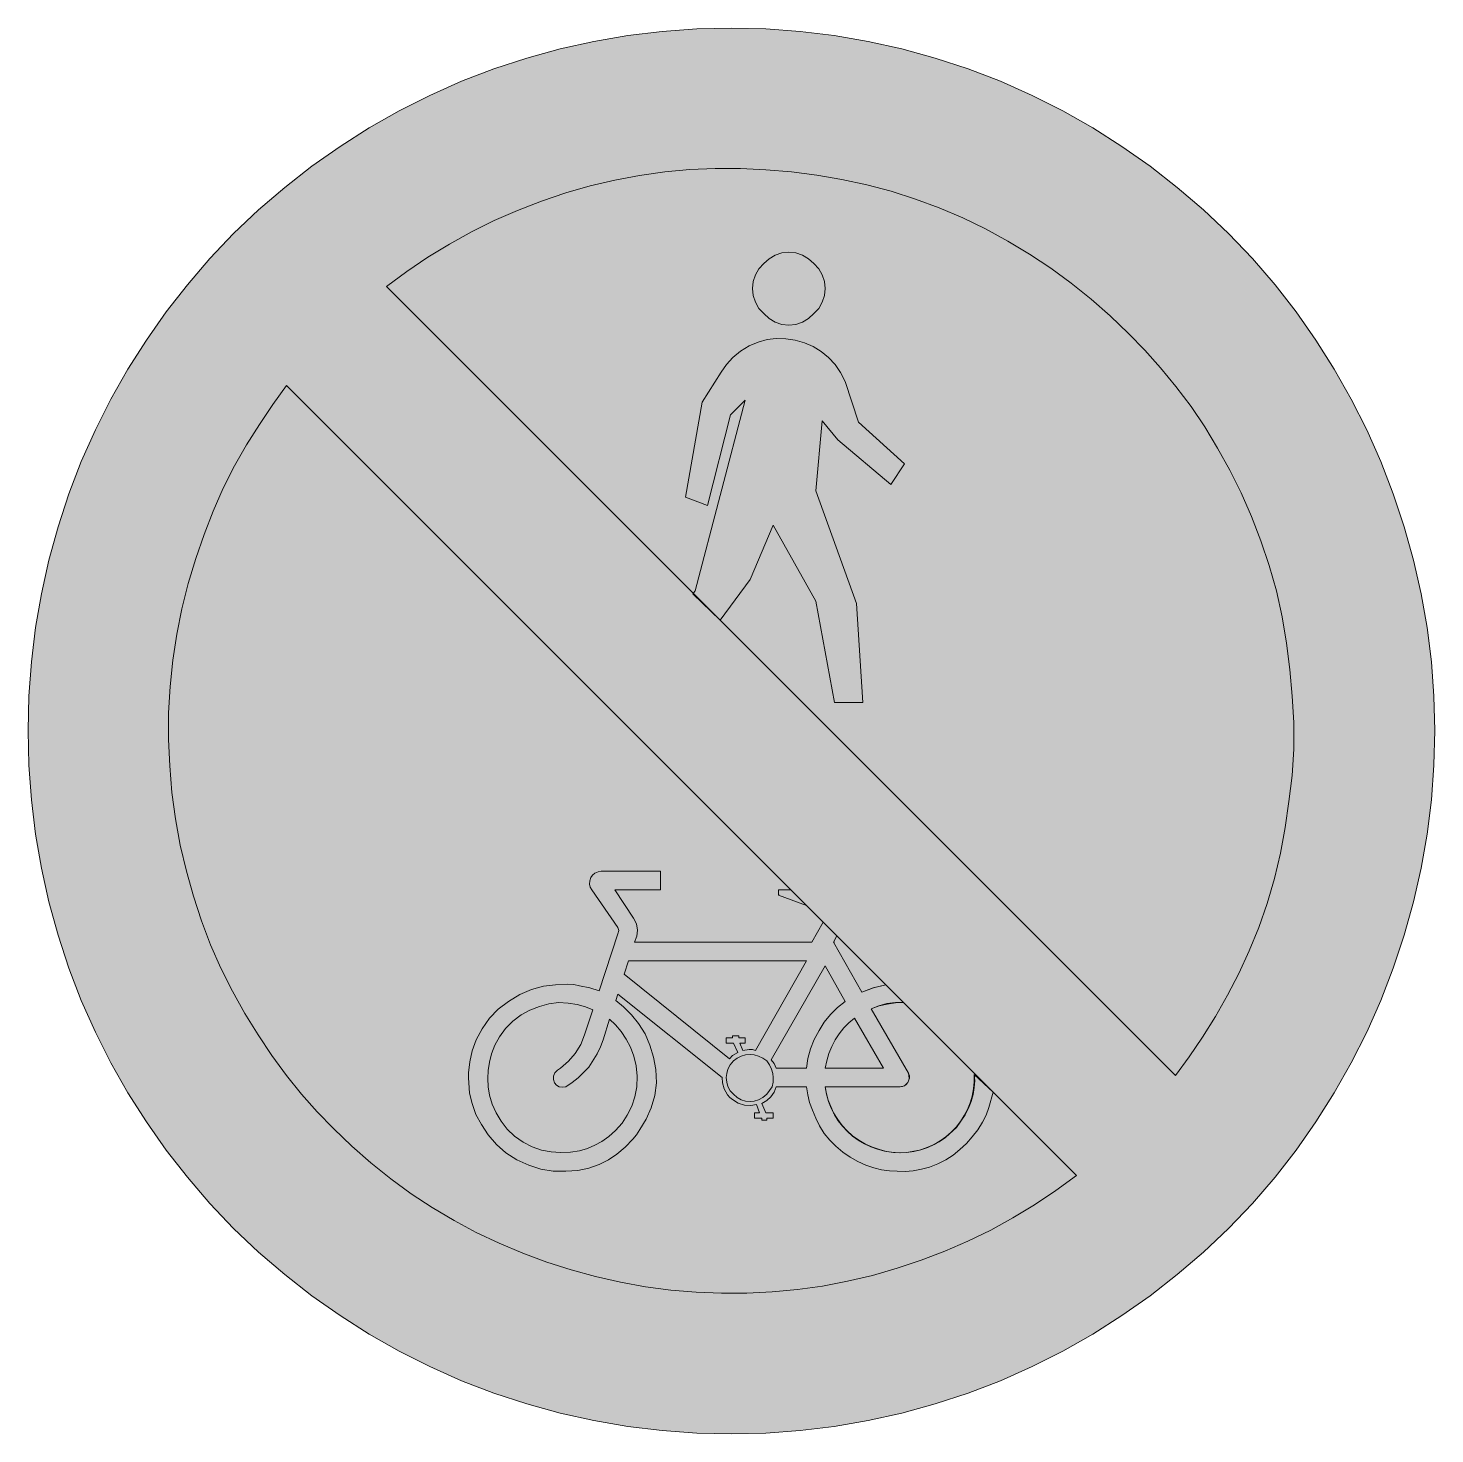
# Model space of a CAD drawing. Header units: metres. Extents: x 163 to 406, y 15 to 257.
import ezdxf

# ---------------------------------------------------------------- set-up
doc = ezdxf.new("R2010")
doc.units = ezdxf.units.M
for name, color, linetype, true_color in [('FILL_BLACK_000000', 7, 'Continuous', 0x000000), ('FILL_RED_FF0000', 7, 'Continuous', 0xff0000), ('FILL_WHITE_FFFFFF', 7, 'Continuous', 0xffffff), ('STROKE_RED_FF0000', 7, 'Continuous', 0xff0000)]:
    doc.layers.add(name, color=color, linetype=linetype, true_color=true_color)

msp = doc.modelspace()

# ---------------------------------------------------------------- hatches: boundary and pattern name
at = {"layer": 'FILL_BLACK_000000', "true_color": 0x000000}
h = msp.add_hatch(color=7, dxfattribs=at)
h.dxf.hatch_style = 1
h.paths.add_polyline_path([(301.01, 211.19), (300.62, 210.04), (300, 208.98), (299.16, 208.08), (298.26, 207.24), (297.2, 206.62), (296.05, 206.23), (294.84, 206.1), (293.63, 206.23), (292.48, 206.62), (291.42, 207.24), (290.52, 208.08), (289.68, 208.98), (289.06, 210.04), (288.67, 211.19), (288.54, 212.4), (288.67, 213.61), (289.06, 214.76), (289.68, 215.82), (290.52, 216.72), (291.42, 217.56), (292.48, 218.18), (293.63, 218.57), (294.84, 218.7), (296.05, 218.57), (297.2, 218.18), (298.26, 217.56), (299.16, 216.72), (300, 215.82), (300.62, 214.76), (301.01, 213.61), (301.14, 212.4), (301.01, 211.19)])
h = msp.add_hatch(color=7, dxfattribs=at)
h.dxf.hatch_style = 1
h.paths.add_polyline_path([(306.9, 189.36), (314.82, 182.16), (312.48, 178.56), (303.3, 186.3), (300.6, 189.54), (299.52, 177.48), (306.54, 158.04), (307.62, 140.94), (302.76, 140.94), (299.52, 158.4), (292.14, 171.54), (288.18, 162.18), (282.96, 155.16), (278.28, 159.66), (278.64, 160.2), (287.28, 193.14), (284.76, 190.62), (280.8, 174.96), (277.02, 176.4), (279.9, 192.78), (283.14, 198), (284.05, 199.31), (285.16, 200.52), (286.48, 201.59), (288, 202.5), (289.52, 203.18), (291.08, 203.6), (292.68, 203.79), (294.3, 203.76), (295.96, 203.52), (297.55, 203.06), (299.05, 202.41), (300.44, 201.56), (301.71, 200.52), (302.83, 199.31), (303.79, 197.92), (304.56, 196.38), (306.9, 189.36)])
h = msp.add_hatch(color=7, dxfattribs=at)
h.dxf.hatch_style = 1
h.paths.add_polyline_path([(268.6, 100.54), (268.2, 99.54), (298.8, 99.54), (300.78, 102.96), (303.12, 100.62), (302.58, 99.54), (307.44, 90.9), (309.42, 91.62), (311.58, 92.16), (314.64, 89.1), (313.27, 89.08), (311.76, 88.92), (310.41, 88.54), (309.06, 88.02), (315.54, 76.86), (315.65, 76.05), (315.57, 75.65), (315.36, 75.24), (315.09, 74.9), (314.82, 74.7), (314.1, 74.52), (301.14, 74.52), (301.34, 73.34), (301.66, 72.2), (302.58, 70.02), (303.29, 68.87), (304.06, 67.84), (304.91, 66.91), (305.82, 66.06), (306.93, 65.29), (308.09, 64.62), (309.29, 64.09), (310.5, 63.72), (311.71, 63.38), (312.91, 63.18), (314.07, 63.11), (315.18, 63.18), (317.43, 63.61), (318.57, 63.96), (319.68, 64.44), (320.83, 65.04), (321.88, 65.77), (323.82, 67.5), (325.28, 69.68), (325.87, 70.82), (326.34, 72), (326.68, 73.21), (326.88, 74.41), (326.95, 75.57), (326.88, 76.68), (330.12, 73.62), (329.42, 70.94), (328.93, 69.65), (328.32, 68.4), (327.47, 67.09), (326.54, 65.86), (325.51, 64.73), (324.36, 63.72), (323.22, 62.74), (321.95, 61.92), (320.59, 61.24), (319.14, 60.66), (317.76, 60.29), (316.35, 60.03), (314.94, 59.9), (313.56, 59.94), (312.21, 60.01), (310.86, 60.21), (309.51, 60.55), (308.16, 61.02), (306.74, 61.63), (305.41, 62.37), (304.16, 63.25), (302.94, 64.26), (301.9, 65.3), (300.96, 66.49), (300.16, 67.78), (299.52, 69.12), (298.91, 70.47), (298.44, 71.82), (298.1, 73.17), (297.9, 74.52), (292.68, 74.52), (292.31, 73.61), (291.76, 72.81), (291.03, 72.14), (290.16, 71.64), (290.88, 70.02), (292.14, 70.02), (292.14, 69.12), (291.06, 69.12), (291.06, 68.76), (290.16, 68.76), (290.16, 69.12), (288.9, 69.12), (288.9, 70.02), (289.8, 70.02), (289.26, 71.46), (288.26, 71.3), (287.19, 71.37), (286.12, 71.71), (285.12, 72.36), (284.64, 72.69), (284.26, 73.13), (283.68, 74.16), (283.36, 75.22), (283.32, 76.14), (265.32, 90.54), (264.96, 89.46), (266.31, 88.34), (267.66, 86.94), (268.9, 85.46), (270, 83.7), (270.84, 81.75), (271.46, 79.67), (271.85, 77.5), (271.98, 75.24), (271.68, 73.01), (271.08, 70.92), (270.21, 68.96), (269.1, 67.14), (268.53, 66.26), (267.91, 65.48), (266.58, 64.08), (265.14, 62.87), (263.7, 61.92), (262.06, 61.13), (260.28, 60.48), (258.37, 60.08), (256.32, 59.94), (254.16, 59.97), (252.02, 60.32), (249.92, 60.98), (247.86, 61.92), (245.97, 63.13), (244.33, 64.58), (242.92, 66.22), (241.74, 68.04), (240.79, 69.77), (240.12, 71.64), (239.71, 73.44), (239.58, 75.24), (239.51, 76.08), (239.53, 76.97), (239.76, 78.84), (240.16, 80.73), (240.84, 82.62), (241.89, 84.57), (243.16, 86.36), (244.66, 87.94), (246.42, 89.28), (248.37, 90.46), (250.4, 91.33), (252.47, 91.89), (254.52, 92.16), (256.66, 92.27), (257.68, 92.19), (258.66, 91.98), (260.44, 91.6), (262.08, 91.08), (265.32, 100.98), (265.5, 101.52), (265.32, 102.06), (260.82, 108.54), (260.51, 109), (260.39, 109.55), (260.44, 110.13), (260.64, 110.7), (260.93, 111.06), (261.36, 111.42), (261.9, 111.67), (262.44, 111.78), (272.7, 111.78), (272.7, 108.54), (264.78, 108.54), (268.02, 103.68), (268.53, 102.68), (268.72, 101.61), (268.6, 100.54)])
h.paths.add_polyline_path([(299.22, 82.7), (300.06, 84.24), (300.97, 85.69), (302.04, 87.03), (303.25, 88.24), (304.56, 89.28), (301.14, 95.4), (291.78, 79.2), (292.3, 78.55), (292.68, 77.76), (297.9, 77.76), (298.14, 79.41), (298.57, 81.07), (299.22, 82.7)], flags=16)
h.paths.add_polyline_path([(303.54, 83.7), (302.85, 82.62), (302.26, 81.47), (301.78, 80.27), (301.4, 79.03), (301.14, 77.76), (311.22, 77.76), (306.18, 86.4), (305.21, 85.6), (304.33, 84.7), (303.54, 83.7)], flags=16)
h.paths.add_polyline_path([(291.06, 79.02), (290.36, 79.49), (289.62, 79.83), (288.88, 80.03), (288.18, 80.1), (287.38, 80.03), (286.6, 79.83), (285.9, 79.49), (285.3, 79.02), (284.72, 78.32), (284.33, 77.58), (284.11, 76.84), (284.04, 76.14), (284.11, 75.34), (284.33, 74.57), (284.72, 73.86), (285.3, 73.26), (285.9, 72.68), (286.6, 72.29), (287.38, 72.07), (288.18, 72), (288.88, 72.07), (289.62, 72.29), (290.36, 72.68), (291.06, 73.26), (291.96, 74.52), (292.12, 75.33), (292.14, 76.14), (292.07, 76.84), (291.87, 77.58), (291.53, 78.32), (291.06, 79.02)], flags=16)
h.paths.add_polyline_path([(258.89, 81.84), (259.56, 83.52), (261, 87.84), (259.72, 88.34), (258.3, 88.74), (256.75, 89), (255.06, 89.1), (253.41, 88.86), (251.75, 88.43), (250.12, 87.78), (248.58, 86.94), (247.17, 85.87), (245.92, 84.6), (244.88, 83.19), (244.08, 81.72), (243.5, 80.24), (243.11, 78.77), (242.89, 77.34), (242.82, 75.96), (242.89, 74.55), (243.13, 73.06), (243.58, 71.53), (244.26, 70.02), (245.14, 68.57), (246.19, 67.23), (247.45, 66.02), (248.94, 64.98), (250.48, 64.17), (252.11, 63.61), (253.77, 63.28), (255.42, 63.18), (257.11, 63.25), (258.66, 63.47), (260.08, 63.86), (261.36, 64.44), (262.57, 65.08), (263.77, 65.93), (264.93, 66.97), (266.04, 68.22), (266.94, 69.63), (267.7, 71.17), (268.27, 72.8), (268.56, 74.52), (268.67, 76.37), (268.49, 78.14), (268.08, 79.81), (267.48, 81.36), (266.74, 82.78), (265.88, 84.06), (264.92, 85.21), (263.88, 86.22), (262.8, 82.62), (262.33, 81.41), (261.74, 80.21), (260.28, 77.94), (258.43, 76.1), (257.39, 75.26), (256.32, 74.52), (255.76, 74.46), (255.19, 74.54), (254.7, 74.8), (254.34, 75.24), (254.17, 75.81), (254.2, 76.39), (254.44, 76.94), (254.88, 77.4), (255.42, 77.76), (256.8, 78.94), (257.96, 80.3), (258.89, 81.84)], flags=16)
h.paths.add_polyline_path([(284.04, 82.98), (285.12, 82.98), (285.12, 83.34), (286.2, 83.34), (286.2, 82.98), (287.28, 82.98), (287.28, 82.08), (286.38, 82.08), (286.92, 80.82), (288, 81), (288.54, 80.98), (289.08, 80.82), (297.9, 96.3), (267.12, 96.3), (266.4, 93.96), (284.58, 79.38), (285.12, 79.92), (286.02, 80.46), (285.3, 82.08), (284.04, 82.08), (284.04, 82.98)], flags=16)
h = msp.add_hatch(color=7, dxfattribs=at)
h.dxf.hatch_style = 1
h.paths.add_polyline_path([(293.04, 108.54), (295.2, 108.54), (297.9, 105.84), (293.04, 107.64), (293.04, 108.54)])
at = {"layer": 'FILL_RED_FF0000', "true_color": 0xff0000}
h = msp.add_hatch(color=7, dxfattribs=at)
h.dxf.hatch_style = 1
h.paths.add_polyline_path([(406.29, 130.08), (405.84, 124.11), (405.09, 118.18), (404.06, 112.3), (402.73, 106.47), (401.12, 100.72), (399.24, 95.04), (397.08, 89.46), (394.66, 83.99), (391.99, 78.67), (389.07, 73.49), (385.9, 68.47), (382.48, 63.6), (378.83, 58.91), (374.93, 54.38), (370.8, 50.04), (366.46, 45.96), (361.93, 42.09), (357.24, 38.43), (352.37, 35.01), (347.35, 31.82), (342.17, 28.88), (336.85, 26.19), (331.38, 23.76), (325.8, 21.61), (320.12, 19.74), (314.38, 18.17), (308.57, 16.88), (302.7, 15.87), (296.8, 15.15), (290.88, 14.72), (284.94, 14.58), (278.94, 14.72), (272.97, 15.15), (267.04, 15.87), (261.16, 16.88), (255.33, 18.17), (249.58, 19.74), (243.9, 21.61), (238.32, 23.76), (232.85, 26.19), (227.53, 28.88), (222.35, 31.82), (217.33, 35.01), (212.46, 38.43), (207.77, 42.09), (203.24, 45.96), (198.9, 50.04), (194.82, 54.38), (190.95, 58.91), (187.29, 63.6), (183.87, 68.47), (180.68, 73.49), (177.74, 78.67), (175.05, 83.99), (172.62, 89.46), (170.47, 95.04), (168.6, 100.72), (167.03, 106.47), (165.74, 112.3), (164.73, 118.18), (164.01, 124.11), (163.58, 130.08), (163.44, 136.08), (163.58, 142.02), (164.01, 147.94), (164.73, 153.84), (165.74, 159.71), (167.03, 165.52), (168.6, 171.26), (170.47, 176.94), (172.62, 182.52), (175.05, 187.99), (177.74, 193.31), (180.68, 198.49), (183.87, 203.51), (187.29, 208.38), (190.95, 213.07), (194.82, 217.6), (198.9, 221.94), (203.24, 226.02), (207.77, 229.89), (212.46, 233.55), (217.33, 236.97), (222.35, 240.16), (227.53, 243.1), (232.85, 245.79), (238.32, 248.22), (243.9, 250.37), (249.58, 252.24), (255.33, 253.81), (261.16, 255.11), (267.04, 256.11), (272.97, 256.83), (278.94, 257.26), (284.94, 257.4), (290.88, 257.26), (296.8, 256.83), (302.7, 256.11), (308.57, 255.11), (314.38, 253.81), (320.12, 252.24), (325.8, 250.37), (331.38, 248.22), (336.85, 245.79), (342.17, 243.1), (347.35, 240.16), (352.37, 236.97), (357.24, 233.55), (361.93, 229.89), (366.46, 226.02), (370.8, 221.94), (374.93, 217.6), (378.83, 213.07), (382.48, 208.38), (385.9, 203.51), (389.07, 198.49), (391.99, 193.31), (394.66, 187.99), (397.08, 182.52), (399.24, 176.94), (401.12, 171.26), (402.73, 165.52), (404.06, 159.71), (405.09, 153.84), (405.84, 147.94), (406.29, 142.02), (406.44, 136.08), (406.29, 130.08)])
at = {"layer": 'FILL_WHITE_FFFFFF', "true_color": 0xffffff}
h = msp.add_hatch(color=7, dxfattribs=at)
h.dxf.hatch_style = 1
h.paths.add_polyline_path([(228.86, 215.38), (232.48, 217.82), (236.2, 220.1), (240.03, 222.21), (243.96, 224.15), (247.99, 225.92), (252.11, 227.53), (256.32, 228.96), (260.53, 230.15), (264.78, 231.15), (269.07, 231.95), (273.4, 232.56), (277.75, 232.96), (282.11, 233.16), (286.49, 233.15), (290.88, 232.92), (295.31, 232.56), (299.69, 232.01), (304.02, 231.27), (308.29, 230.33), (312.52, 229.21), (316.7, 227.88), (320.82, 226.36), (324.9, 224.64), (328.84, 222.73), (332.69, 220.63), (336.44, 218.37), (340.09, 215.93), (343.63, 213.34), (347.05, 210.59), (350.35, 207.7), (353.52, 204.66), (356.32, 201.75), (359.05, 198.7), (361.72, 195.47), (364.32, 192.06), (366.68, 188.51), (368.91, 184.86), (371, 181.07), (372.96, 177.12), (374.75, 173.03), (376.36, 168.86), (377.79, 164.59), (379.08, 160.2), (380.06, 155.71), (380.83, 151.18), (381.41, 146.61), (381.78, 142.02), (382.05, 137.43), (382.05, 132.86), (381.78, 128.33), (381.24, 123.84), (380.6, 119.31), (379.75, 114.89), (378.71, 110.53), (377.46, 106.2), (376.01, 102.05), (374.38, 98.01), (372.57, 94.1), (370.62, 90.36), (368.53, 86.65), (366.32, 83.09), (364.01, 79.7), (361.62, 76.5), (225.36, 212.76), (228.86, 215.38)])
h = msp.add_hatch(color=7, dxfattribs=at)
h.dxf.hatch_style = 1
h.paths.add_polyline_path([(340.96, 56.6), (337.3, 54.16), (333.55, 51.89), (329.72, 49.79), (325.79, 47.87), (321.79, 46.13), (317.71, 44.57), (313.56, 43.2), (309.29, 41.96), (304.99, 40.93), (300.67, 40.12), (296.33, 39.51), (291.96, 39.1), (287.59, 38.9), (283.21, 38.88), (278.82, 39.06), (274.44, 39.43), (270.09, 40), (265.76, 40.77), (261.47, 41.74), (257.23, 42.9), (253.03, 44.25), (248.88, 45.79), (244.8, 47.52), (240.86, 49.37), (237.01, 51.42), (233.26, 53.66), (229.61, 56.07), (226.07, 58.65), (222.65, 61.39), (219.35, 64.28), (216.18, 67.32), (213.38, 70.23), (210.67, 73.28), (208.05, 76.51), (205.56, 79.92), (203.17, 83.5), (200.88, 87.21), (198.73, 91.06), (196.74, 95.04), (194.95, 99.05), (193.36, 103.21), (191.98, 107.47), (190.8, 111.78), (189.72, 116.27), (188.89, 120.8), (188.29, 125.37), (187.92, 129.96), (187.7, 134.55), (187.71, 139.13), (187.95, 143.68), (188.42, 148.21), (189.1, 152.69), (190, 157.12), (191.1, 161.49), (192.42, 165.78), (193.84, 169.93), (195.41, 173.99), (197.15, 177.96), (199.08, 181.8), (201.17, 185.41), (203.38, 188.93), (205.69, 192.36), (208.08, 195.66), (344.52, 59.22), (340.96, 56.6)])

# ---------------------------------------------------------------- linework, layer by layer
at = {"layer": 'FILL_BLACK_000000', "lineweight": 0, "true_color": 0x000000}
for points in [[(301.01, 211.19), (300.62, 210.04), (300, 208.98), (299.16, 208.08), (298.26, 207.24), (297.2, 206.62), (296.05, 206.23), (294.84, 206.1), (293.63, 206.23), (292.48, 206.62), (291.42, 207.24), (290.52, 208.08), (289.68, 208.98), (289.06, 210.04), (288.67, 211.19), (288.54, 212.4), (288.67, 213.61), (289.06, 214.76), (289.68, 215.82), (290.52, 216.72), (291.42, 217.56), (292.48, 218.18), (293.63, 218.57), (294.84, 218.7), (296.05, 218.57), (297.2, 218.18), (298.26, 217.56), (299.16, 216.72), (300, 215.82), (300.62, 214.76), (301.01, 213.61), (301.14, 212.4)], [(306.9, 189.36), (314.82, 182.16), (312.48, 178.56), (303.3, 186.3), (300.6, 189.54), (299.52, 177.48), (306.54, 158.04), (307.62, 140.94), (302.76, 140.94), (299.52, 158.4), (292.14, 171.54), (288.18, 162.18), (282.96, 155.16), (278.28, 159.66), (278.64, 160.2), (287.28, 193.14), (284.76, 190.62), (280.8, 174.96), (277.02, 176.4), (279.9, 192.78), (283.14, 198), (284.05, 199.31), (285.16, 200.52), (286.48, 201.59), (288, 202.5), (289.52, 203.18), (291.08, 203.6), (292.68, 203.79), (294.3, 203.76), (295.96, 203.52), (297.55, 203.06), (299.05, 202.41), (300.44, 201.56), (301.71, 200.52), (302.83, 199.31), (303.79, 197.92), (304.56, 196.38)], [(268.6, 100.54), (268.2, 99.54), (298.8, 99.54), (300.78, 102.96), (303.12, 100.62), (302.58, 99.54), (307.44, 90.9), (309.42, 91.62), (311.58, 92.16), (314.64, 89.1), (313.27, 89.08), (311.76, 88.92), (310.41, 88.54), (309.06, 88.02), (315.54, 76.86), (315.65, 76.05), (315.57, 75.65), (315.36, 75.24), (315.09, 74.9), (314.82, 74.7), (314.1, 74.52), (301.14, 74.52), (301.34, 73.34), (301.66, 72.2), (302.58, 70.02), (303.29, 68.87), (304.06, 67.84), (304.91, 66.91), (305.82, 66.06), (306.93, 65.29), (308.09, 64.62), (309.29, 64.09), (310.5, 63.72), (311.71, 63.38), (312.91, 63.18), (314.07, 63.11), (315.18, 63.18), (317.43, 63.61), (318.57, 63.96), (319.68, 64.44), (320.83, 65.04), (321.88, 65.77), (323.82, 67.5), (325.28, 69.68), (325.87, 70.82), (326.34, 72), (326.68, 73.21), (326.88, 74.41), (326.95, 75.57), (326.88, 76.68), (330.12, 73.62), (329.42, 70.94), (328.93, 69.65), (328.32, 68.4), (327.47, 67.09), (326.54, 65.86), (325.51, 64.73), (324.36, 63.72), (323.22, 62.74), (321.95, 61.92), (320.59, 61.24), (319.14, 60.66), (317.76, 60.29), (316.35, 60.03), (314.94, 59.9), (313.56, 59.94), (312.21, 60.01), (310.86, 60.21), (309.51, 60.55), (308.16, 61.02), (306.74, 61.63), (305.41, 62.37), (304.16, 63.25), (302.94, 64.26), (301.9, 65.3), (300.96, 66.49), (300.16, 67.78), (299.52, 69.12), (298.91, 70.47), (298.44, 71.82), (298.1, 73.17), (297.9, 74.52), (292.68, 74.52), (292.31, 73.61), (291.76, 72.81), (291.03, 72.14), (290.16, 71.64), (290.88, 70.02), (292.14, 70.02), (292.14, 69.12), (291.06, 69.12), (291.06, 68.76), (290.16, 68.76), (290.16, 69.12), (288.9, 69.12), (288.9, 70.02), (289.8, 70.02), (289.26, 71.46), (288.26, 71.3), (287.19, 71.37), (286.12, 71.71), (285.12, 72.36), (284.64, 72.69), (284.26, 73.13), (283.68, 74.16), (283.36, 75.22), (283.32, 76.14), (265.32, 90.54), (264.96, 89.46), (266.31, 88.34), (267.66, 86.94), (268.9, 85.46), (270, 83.7), (270.84, 81.75), (271.46, 79.67), (271.85, 77.5), (271.98, 75.24), (271.68, 73.01), (271.08, 70.92), (270.21, 68.96), (269.1, 67.14), (268.53, 66.26), (267.91, 65.48), (266.58, 64.08), (265.14, 62.87), (263.7, 61.92), (262.06, 61.13), (260.28, 60.48), (258.37, 60.08), (256.32, 59.94), (254.16, 59.97), (252.02, 60.32), (249.92, 60.98), (247.86, 61.92), (245.97, 63.13), (244.33, 64.58), (242.92, 66.22), (241.74, 68.04), (240.79, 69.77), (240.12, 71.64), (239.71, 73.44), (239.58, 75.24), (239.51, 76.08), (239.53, 76.97), (239.76, 78.84), (240.16, 80.73), (240.84, 82.62), (241.89, 84.57), (243.16, 86.36), (244.66, 87.94), (246.42, 89.28), (248.37, 90.46), (250.4, 91.33), (252.47, 91.89), (254.52, 92.16), (256.66, 92.27), (257.68, 92.19), (258.66, 91.98), (260.44, 91.6), (262.08, 91.08), (265.32, 100.98), (265.5, 101.52), (265.32, 102.06), (260.82, 108.54), (260.51, 109), (260.39, 109.55), (260.44, 110.13), (260.64, 110.7), (260.93, 111.06), (261.36, 111.42), (261.9, 111.67), (262.44, 111.78), (272.7, 111.78), (272.7, 108.54), (264.78, 108.54), (268.02, 103.68), (268.53, 102.68), (268.72, 101.61)], [(293.04, 108.54), (295.2, 108.54), (297.9, 105.84), (293.04, 107.64)], [(284.04, 82.98), (285.12, 82.98), (285.12, 83.34), (286.2, 83.34), (286.2, 82.98), (287.28, 82.98), (287.28, 82.08), (286.38, 82.08), (286.92, 80.82), (288, 81), (288.54, 80.98), (289.08, 80.82), (297.9, 96.3), (267.12, 96.3), (266.4, 93.96), (284.58, 79.38), (285.12, 79.92), (286.02, 80.46), (285.3, 82.08), (284.04, 82.08)], [(299.22, 82.7), (300.06, 84.24), (300.97, 85.69), (302.04, 87.03), (303.25, 88.24), (304.56, 89.28), (301.14, 95.4), (291.78, 79.2), (292.3, 78.55), (292.68, 77.76), (297.9, 77.76), (298.14, 79.41), (298.57, 81.07)], [(258.89, 81.84), (259.56, 83.52), (261, 87.84), (259.72, 88.34), (258.3, 88.74), (256.75, 89), (255.06, 89.1), (253.41, 88.86), (251.75, 88.43), (250.12, 87.78), (248.58, 86.94), (247.17, 85.87), (245.92, 84.6), (244.88, 83.19), (244.08, 81.72), (243.5, 80.24), (243.11, 78.77), (242.89, 77.34), (242.82, 75.96), (242.89, 74.55), (243.13, 73.06), (243.58, 71.53), (244.26, 70.02), (245.14, 68.57), (246.19, 67.23), (247.45, 66.02), (248.94, 64.98), (250.48, 64.17), (252.11, 63.61), (253.77, 63.28), (255.42, 63.18), (257.11, 63.25), (258.66, 63.47), (260.08, 63.86), (261.36, 64.44), (262.57, 65.08), (263.77, 65.93), (264.93, 66.97), (266.04, 68.22), (266.94, 69.63), (267.7, 71.17), (268.27, 72.8), (268.56, 74.52), (268.67, 76.37), (268.49, 78.14), (268.08, 79.81), (267.48, 81.36), (266.74, 82.78), (265.88, 84.06), (264.92, 85.21), (263.88, 86.22), (262.8, 82.62), (262.33, 81.41), (261.74, 80.21), (260.28, 77.94), (258.43, 76.1), (257.39, 75.26), (256.32, 74.52), (255.76, 74.46), (255.19, 74.54), (254.7, 74.8), (254.34, 75.24), (254.17, 75.81), (254.2, 76.39), (254.44, 76.94), (254.88, 77.4), (255.42, 77.76), (256.8, 78.94), (257.96, 80.3)], [(303.54, 83.7), (302.85, 82.62), (302.26, 81.47), (301.78, 80.27), (301.4, 79.03), (301.14, 77.76), (311.22, 77.76), (306.18, 86.4), (305.21, 85.6), (304.33, 84.7)], [(291.06, 79.02), (290.36, 79.49), (289.62, 79.83), (288.88, 80.03), (288.18, 80.1), (287.38, 80.03), (286.6, 79.83), (285.9, 79.49), (285.3, 79.02), (284.72, 78.32), (284.33, 77.58), (284.11, 76.84), (284.04, 76.14), (284.11, 75.34), (284.33, 74.57), (284.72, 73.86), (285.3, 73.26), (285.9, 72.68), (286.6, 72.29), (287.38, 72.07), (288.18, 72), (288.88, 72.07), (289.62, 72.29), (290.36, 72.68), (291.06, 73.26), (291.96, 74.52), (292.12, 75.33), (292.14, 76.14), (292.07, 76.84), (291.87, 77.58), (291.53, 78.32)]]:
    msp.add_lwpolyline(points, close=True, dxfattribs=at)
at = {"layer": 'FILL_RED_FF0000', "lineweight": 0, "true_color": 0xff0000}
msp.add_lwpolyline([(406.29, 130.08), (405.84, 124.11), (405.09, 118.18), (404.06, 112.3), (402.73, 106.47), (401.12, 100.72), (399.24, 95.04), (397.08, 89.46), (394.66, 83.99), (391.99, 78.67), (389.07, 73.49), (385.9, 68.47), (382.48, 63.6), (378.83, 58.91), (374.93, 54.38), (370.8, 50.04), (366.46, 45.96), (361.93, 42.09), (357.24, 38.43), (352.37, 35.01), (347.35, 31.82), (342.17, 28.88), (336.85, 26.19), (331.38, 23.76), (325.8, 21.61), (320.12, 19.74), (314.38, 18.17), (308.57, 16.88), (302.7, 15.87), (296.8, 15.15), (290.88, 14.72), (284.94, 14.58), (278.94, 14.72), (272.97, 15.15), (267.04, 15.87), (261.16, 16.88), (255.33, 18.17), (249.58, 19.74), (243.9, 21.61), (238.32, 23.76), (232.85, 26.19), (227.53, 28.88), (222.35, 31.82), (217.33, 35.01), (212.46, 38.43), (207.77, 42.09), (203.24, 45.96), (198.9, 50.04), (194.82, 54.38), (190.95, 58.91), (187.29, 63.6), (183.87, 68.47), (180.68, 73.49), (177.74, 78.67), (175.05, 83.99), (172.62, 89.46), (170.47, 95.04), (168.6, 100.72), (167.03, 106.47), (165.74, 112.3), (164.73, 118.18), (164.01, 124.11), (163.58, 130.08), (163.44, 136.08), (163.58, 142.02), (164.01, 147.94), (164.73, 153.84), (165.74, 159.71), (167.03, 165.52), (168.6, 171.26), (170.47, 176.94), (172.62, 182.52), (175.05, 187.99), (177.74, 193.31), (180.68, 198.49), (183.87, 203.51), (187.29, 208.38), (190.95, 213.07), (194.82, 217.6), (198.9, 221.94), (203.24, 226.02), (207.77, 229.89), (212.46, 233.55), (217.33, 236.97), (222.35, 240.16), (227.53, 243.1), (232.85, 245.79), (238.32, 248.22), (243.9, 250.37), (249.58, 252.24), (255.33, 253.81), (261.16, 255.11), (267.04, 256.11), (272.97, 256.83), (278.94, 257.26), (284.94, 257.4), (290.88, 257.26), (296.8, 256.83), (302.7, 256.11), (308.57, 255.11), (314.38, 253.81), (320.12, 252.24), (325.8, 250.37), (331.38, 248.22), (336.85, 245.79), (342.17, 243.1), (347.35, 240.16), (352.37, 236.97), (357.24, 233.55), (361.93, 229.89), (366.46, 226.02), (370.8, 221.94), (374.93, 217.6), (378.83, 213.07), (382.48, 208.38), (385.9, 203.51), (389.07, 198.49), (391.99, 193.31), (394.66, 187.99), (397.08, 182.52), (399.24, 176.94), (401.12, 171.26), (402.73, 165.52), (404.06, 159.71), (405.09, 153.84), (405.84, 147.94), (406.29, 142.02), (406.44, 136.08)], close=True, dxfattribs=at)
at = {"layer": 'FILL_WHITE_FFFFFF', "lineweight": 0, "true_color": 0xff0000}
for points in [[(228.86, 215.38), (232.48, 217.82), (236.2, 220.1), (240.03, 222.21), (243.96, 224.15), (247.99, 225.92), (252.11, 227.53), (256.32, 228.96), (260.53, 230.15), (264.78, 231.15), (269.07, 231.95), (273.4, 232.56), (277.75, 232.96), (282.11, 233.16), (286.49, 233.15), (290.88, 232.92), (295.31, 232.56), (299.69, 232.01), (304.02, 231.27), (308.29, 230.33), (312.52, 229.21), (316.7, 227.88), (320.82, 226.36), (324.9, 224.64), (328.84, 222.73), (332.69, 220.63), (336.44, 218.37), (340.09, 215.93), (343.63, 213.34), (347.05, 210.59), (350.35, 207.7), (353.52, 204.66), (356.32, 201.75), (359.05, 198.7), (361.72, 195.47), (364.32, 192.06), (366.68, 188.51), (368.91, 184.86), (371, 181.07), (372.96, 177.12), (374.75, 173.03), (376.36, 168.86), (377.79, 164.59), (379.08, 160.2), (380.06, 155.71), (380.83, 151.18), (381.41, 146.61), (381.78, 142.02), (382.05, 137.43), (382.05, 132.86), (381.78, 128.33), (381.24, 123.84), (380.6, 119.31), (379.75, 114.89), (378.71, 110.53), (377.46, 106.2), (376.01, 102.05), (374.38, 98.01), (372.57, 94.1), (370.62, 90.36), (368.53, 86.65), (366.32, 83.09), (364.01, 79.7), (361.62, 76.5), (225.36, 212.76)], [(340.96, 56.6), (337.3, 54.16), (333.55, 51.89), (329.72, 49.79), (325.79, 47.87), (321.79, 46.13), (317.71, 44.57), (313.56, 43.2), (309.29, 41.96), (304.99, 40.93), (300.67, 40.12), (296.33, 39.51), (291.96, 39.1), (287.59, 38.9), (283.21, 38.88), (278.82, 39.06), (274.44, 39.43), (270.09, 40), (265.76, 40.77), (261.47, 41.74), (257.23, 42.9), (253.03, 44.25), (248.88, 45.79), (244.8, 47.52), (240.86, 49.37), (237.01, 51.42), (233.26, 53.66), (229.61, 56.07), (226.07, 58.65), (222.65, 61.39), (219.35, 64.28), (216.18, 67.32), (213.38, 70.23), (210.67, 73.28), (208.05, 76.51), (205.56, 79.92), (203.17, 83.5), (200.88, 87.21), (198.73, 91.06), (196.74, 95.04), (194.95, 99.05), (193.36, 103.21), (191.98, 107.47), (190.8, 111.78), (189.72, 116.27), (188.89, 120.8), (188.29, 125.37), (187.92, 129.96), (187.7, 134.55), (187.71, 139.13), (187.95, 143.68), (188.42, 148.21), (189.1, 152.69), (190, 157.12), (191.1, 161.49), (192.42, 165.78), (193.84, 169.93), (195.41, 173.99), (197.15, 177.96), (199.08, 181.8), (201.17, 185.41), (203.38, 188.93), (205.69, 192.36), (208.08, 195.66), (344.52, 59.22)]]:
    msp.add_lwpolyline(points, close=True, dxfattribs=at)
at = {"layer": 'STROKE_RED_FF0000', "lineweight": 0, "true_color": 0xff0000}
for points in [[(297.9, 105.8402), (293.04, 107.6402)], [(293.0403, 107.6404), (293.0403, 108.5404), (293.2203, 108.5404)], [(293.0403, 108.5404), (295.2003, 108.5404)], [(293.0403, 107.6404), (293.2203, 107.6404)], [(302.5802, 99.5404), (303.1202, 100.6204)], [(302.58, 99.5401), (302.76, 99.5401)], [(307.44, 90.9), (302.58, 99.54)], [(311.58, 92.1601), (309.4425, 91.5976), (307.44, 90.9001)], [(314.6402, 89.1004), (313.262075, 89.0329), (311.8502, 88.8304), (310.438325, 88.4929), (309.0602, 88.0204)], [(309.0602, 88.0203), (315.5402, 76.8603)], [(301.14, 74.5203), (301.368867, 73.230154), (301.71375, 71.995378), (302.16832, 70.82072), (302.72625, 69.710925), (303.381211, 68.670739), (304.126875, 67.704909), (304.956914, 66.818181), (305.865, 66.0153), (306.844805, 65.301013), (307.89, 64.680066), (308.994258, 64.157204), (310.15125, 63.737175), (311.354648, 63.424724), (312.598125, 63.224597), (313.875352, 63.14154), (315.18, 63.1803), (316.442549, 63.345754), (317.661328, 63.63487), (318.830537, 64.040529), (319.944375, 64.555613), (320.997041, 65.173), (321.982734, 65.885573), (322.895654, 66.686213), (323.73, 67.5678), (324.479971, 68.523215), (325.139766, 69.545339), (325.703584, 70.627053), (326.165625, 71.761238), (326.520088, 72.940774), (326.761172, 74.158542), (326.883076, 75.407424), (326.88, 76.6803)], [(315.5401, 76.8604), (315.677561, 76.449775), (315.694788, 76.03915), (315.4276, 75.2854), (314.856663, 74.73415), (314.494202, 74.57665), (314.1001, 74.5204)], [(314.1001, 74.5203), (301.1401, 74.5203)]]:
    msp.add_lwpolyline(points, dxfattribs=at)

doc.saveas('drawing.dxf')
